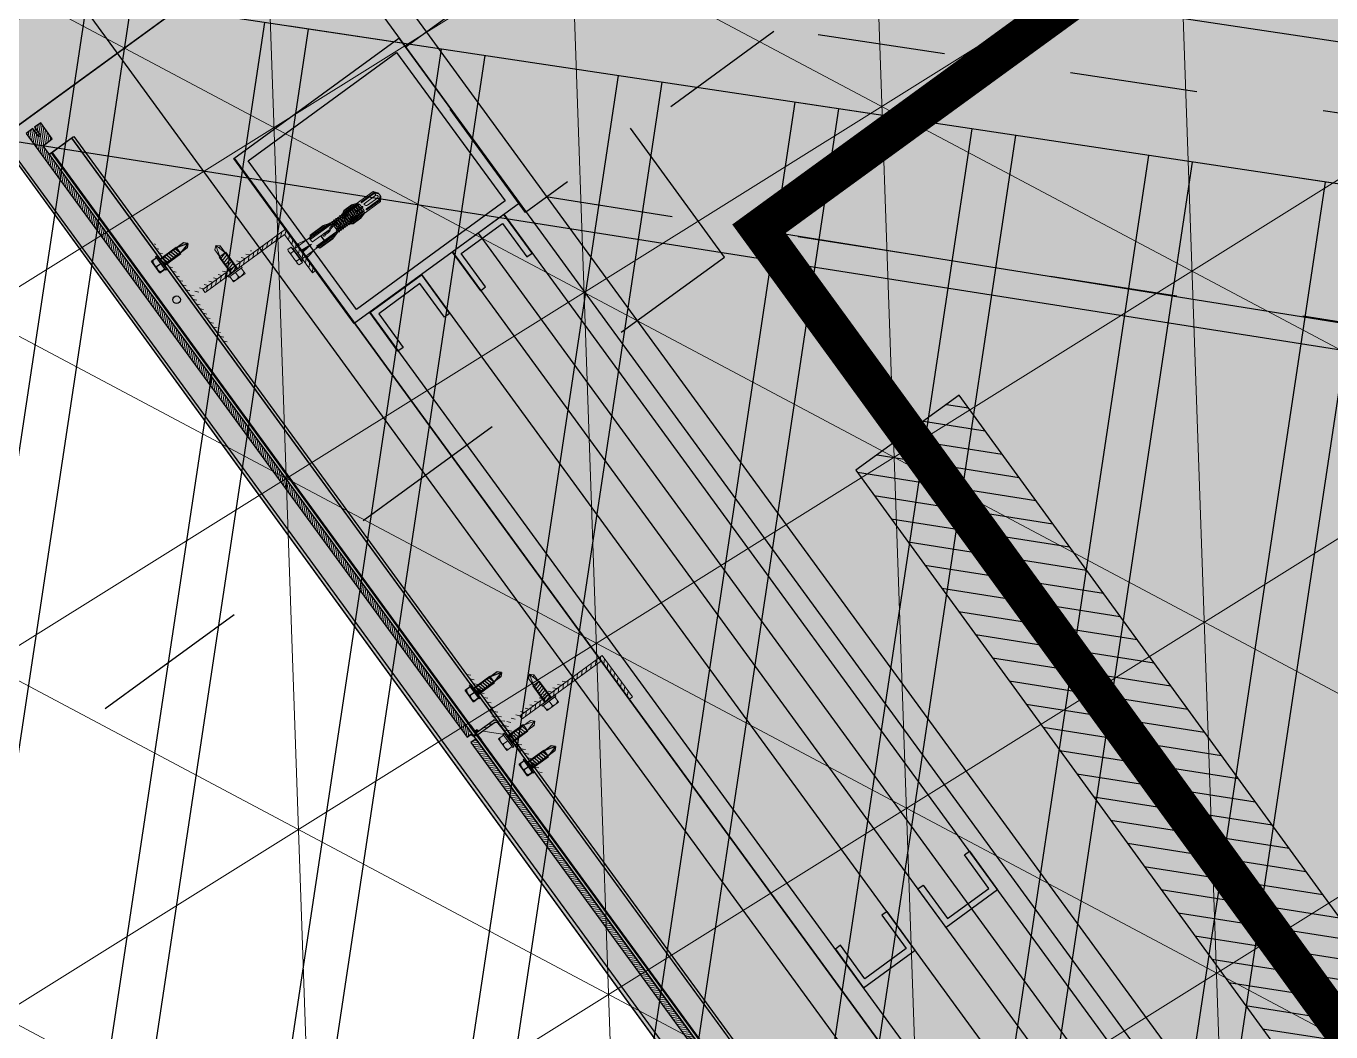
# Model space of a CAD drawing. Header units: metres. Extents: x 678805 to 1359287, y 2747329 to 5497370.
# Drawn here: x 679861.828 to 679862.85, y 2748709.405 to 2748710.192 of the extents above; entities that cross this region are included whole.
import ezdxf

# ---------------------------------------------------------------- set-up
doc = ezdxf.new("R2010")
doc.units = ezdxf.units.M
for name, pattern in [('XREF_MON_BUILDINGS$0$DASH_1', [0.4, 0.1, -0.3]), ('XREF_MON_BUILDINGS$0$Dash_2_', [0.25, 0.125, -0.125]), ('XREF_MON_BUILDINGS$0$Hidden', [0.004, 0.002, -0.002]), ('XREF_MON_BUILDINGS$0$PUNTOS2', [0.125, 0, -0.125])]:
    doc.linetypes.add(name, pattern=pattern)
for name, color, linetype in [('00_XREF_MON_HSC_PAVEMENT', 7, 'Continuous'), ('00_XREF_TWQ_BUILDINGS', 7, 'Continuous'), ('XREF_MON_BUILDINGS$0$00-AUX LIGHTING', 30, 'Continuous'), ('XREF_MON_BUILDINGS$0$00-Modulos DEFINIDOS', 7, 'Continuous'), ('XREF_MON_BUILDINGS$0$00-Modulos ROOFS', 2, 'Continuous'), ('XREF_MON_BUILDINGS$0$02-L-01_Structure', 2, 'Continuous'), ('XREF_MON_BUILDINGS$0$02-L-01_Structure t2', 7, 'Continuous'), ('XREF_MON_BUILDINGS$0$02-L-01_Struture aux', 4, 'Continuous'), ('XREF_MON_BUILDINGS$0$02-L-02_Structure- View', 3, 'Continuous'), ('XREF_MON_BUILDINGS$0$02-L-Insulation', 252, 'Continuous'), ('XREF_MON_BUILDINGS$0$02-L-INT Panel', 5, 'Continuous'), ('XREF_MON_BUILDINGS$0$02-L-panel', 5, 'Continuous'), ('XREF_MON_BUILDINGS$0$02-L-Pergola Profiles', 8, 'Continuous'), ('XREF_MON_BUILDINGS$0$02-L-Pergola Projection', 8, 'Continuous'), ('XREF_MON_BUILDINGS$0$02-L-Pergola Shades', 15, 'Continuous'), ('XREF_MON_BUILDINGS$0$02-L-Pergola Shades Schematic', 8, 'Continuous'), ('XREF_MON_BUILDINGS$0$02_L_Furniture', 7, 'Continuous'), ('XREF_MON_BUILDINGS$0$02_L_Projection', 8, 'Continuous')]:
    doc.layers.add(name, color=color, linetype=linetype)
doc.layers.add('XREF_MON_BUILDINGS$0$0-WIPEOUTS', color=7, linetype='Continuous', true_color=0xffffff)
doc.layers.add('XREF_MON_BUILDINGS$0$02-L-Pergola Wipeout', color=7, linetype='Continuous', true_color=0xffffff)
doc.layers.add('XREF_MON_BUILDINGS$0$00_AUX', color=3, linetype='Continuous', plot=False)
doc.layers.add('XREF_MON_BUILDINGS$0$02-L-Pergola Aux', color=50, linetype='Continuous', plot=False)
for name, color, linetype, lineweight in [('XREF_MON_BUILDINGS$0$02-H-251', 251, 'Continuous', 0), ('XREF_MON_BUILDINGS$0$02-H-254', 254, 'Continuous', 0), ('XREF_MON_BUILDINGS$0$02-L-01_Structure L', 7, 'Continuous', 5), ('XREF_MON_BUILDINGS$0$02-L-01_Structure T', 8, 'Continuous', 5)]:
    doc.layers.add(name, color=color, linetype=linetype, lineweight=lineweight)
doc.layers.add('XREF_MON_BUILDINGS$0$02-KH-13 Restaurant', color=7, linetype='Continuous', lineweight=30, true_color=0xed2d02)
doc.layers.add('XREF_MON_HSC_PAVEMENT$0$03-TR-Pavement_07_Precast irregular Concrete Blocks', color=7, linetype='Continuous', lineweight=5, true_color=0xb3b3b3)
doc.layers.get('XREF_MON_BUILDINGS$0$02-KH-13 Restaurant').off()
doc.linetypes.add('XREF_MON_BUILDINGS$0$BATTING', pattern='A,0.0001,-0.1,[134,ltypeshp.shx,S=0.1,R=0,X=-0.1,Y=0],-0.2,[134,ltypeshp.shx,S=0.1,R=180,X=0.1,Y=0],-0.1', length=0.4001)

# ---------------------------------------------------------------- blocks, each defined once
blk = doc.blocks.new('XREF_MON_BUILDINGS$0$modulo kiosco')
at = {"layer": 'XREF_MON_BUILDINGS$0$0-WIPEOUTS', "true_color": 0xfcfcfc}
h = blk.add_hatch(color=7, dxfattribs=at)
h.dxf.hatch_style = 1
h.paths.add_polyline_path([(119.6986, -61.6206), (119.6986, -56.8206), (124.4986, -56.8206), (124.4986, -61.6206)])
at = {"layer": 'XREF_MON_BUILDINGS$0$00-Modulos ROOFS'}
blk.add_line((119.6986, -56.8206), (124.4986, -61.6206), dxfattribs=at)
at = {"layer": 'XREF_MON_BUILDINGS$0$00-Modulos ROOFS', "lineweight": 0}
blk.add_lwpolyline([(119.6986, -61.6206), (119.6986, -56.8206), (124.4986, -56.8206), (124.4986, -61.6206)], close=True, dxfattribs=at)
at = {"layer": 'XREF_MON_BUILDINGS$0$00-Modulos ROOFS'}
blk.add_lwpolyline([(124.4986, -57.1206), (124.4986, -56.8206), (124.1986, -56.8206), (119.9986, -56.8206), (119.6986, -56.8206), (119.6986, -57.1206), (119.6986, -61.3206), (119.6986, -61.6206), (119.9986, -61.6206), (124.1986, -61.6206), (124.4986, -61.6206), (124.4986, -61.3206)], close=True, dxfattribs=at)
blk = doc.blocks.new('XREF_MON_BUILDINGS$0$lamas aluminiotriangulo')
for points in [[(680246.3459, 2748656.305), (680244.2072, 2748658.4438)], [(680244.1824, 2748658.419), (680246.3212, 2748656.2803)], [(680246.2469, 2748656.206), (680244.1824, 2748658.2705)], [(680244.1824, 2748658.221), (680246.2222, 2748656.1813)], [(680246.1479, 2748656.107), (680244.1824, 2748658.0725)], [(680244.1824, 2748658.023), (680246.1232, 2748656.0823)], [(680246.0489, 2748656.008), (680244.1824, 2748657.8745)], [(680244.1824, 2748657.825), (680246.0242, 2748655.9833)], [(680245.9499, 2748655.909), (680244.1824, 2748657.6765)], [(680244.1824, 2748657.627), (680245.9252, 2748655.8843)], [(680245.8509, 2748655.81), (680244.1824, 2748657.4786)], [(680244.1824, 2748657.4291), (680245.8262, 2748655.7853)], [(680245.7519, 2748655.711), (680244.1824, 2748657.2806)], [(680244.1824, 2748657.2311), (680245.7272, 2748655.6863)], [(680245.6529, 2748655.6121), (680244.1824, 2748657.0826)], [(680244.1824, 2748657.0331), (680245.6282, 2748655.5873)]]:
    blk.add_lwpolyline(points)
blk = doc.blocks.new('XREF_MON_BUILDINGS$0$PERGOLA PLANA')
at = {"layer": 'XREF_MON_BUILDINGS$0$02-L-Pergola Wipeout', "true_color": 0xfcfcfc}
h = blk.add_hatch(color=7, dxfattribs=at)
h.dxf.hatch_style = 1
h.paths.add_polyline_path([(4.6122, 9.29), (0.31, 4.9878), (0.31, 9.29)])
h.paths.add_polyline_path([(0.3328, 4.855), (4.745, 9.2672), (4.745, 4.9006), (4.6994, 4.855)])
h.paths.add_polyline_path([(4.855, 9.29), (9.1344, 9.29), (4.855, 5.0106)])
h.paths.add_polyline_path([(9.29, 9.1344), (9.29, 4.855), (5.0106, 4.855)])
h.paths.add_polyline_path([(4.9006, 4.745), (9.2672, 4.745), (4.855, 0.3328), (4.855, 4.6994)])
h.paths.add_polyline_path([(9.29, 4.6122), (9.29, 0.31), (4.9878, 0.31)])
h.paths.add_polyline_path([(0.4656, 0.31), (4.745, 4.5894), (4.745, 0.31)])
h.paths.add_polyline_path([(0.31, 4.745), (4.5894, 4.745), (0.31, 0.4656)])
h.paths.add_polyline_path([(9.4, 0.2), (0.2, 0.2), (0.2, 9.4), (9.4, 9.4)])
at = {"layer": 'XREF_MON_BUILDINGS$0$02-L-Pergola Aux', "linetype": 'XREF_MON_BUILDINGS$0$Dash_2_', "ltscale": 0.5}
blk.add_line((4.8, 0.2), (9.4, 4.8), dxfattribs=at)
at = {"layer": 'XREF_MON_BUILDINGS$0$02-L-Pergola Profiles'}
for p, q in [((4.8322, 0.31), (9.2672, 4.745)), ((4.9878, 0.31), (9.29, 4.6122))]:
    blk.add_line(p, q, dxfattribs=at)
at = {"layer": 'XREF_MON_BUILDINGS$0$02-L-Pergola Projection', "linetype": 'XREF_MON_BUILDINGS$0$DASH_1'}
for p, q in [((4.8322, 0.31), (9.2672, 4.745)), ((4.9878, 0.31), (9.29, 4.6122))]:
    blk.add_line(p, q, dxfattribs=at)
at = {"layer": 'XREF_MON_BUILDINGS$0$02-L-Pergola Shades', "xscale": -1, "rotation": 270.0000000152252}
blk.add_blockref('XREF_MON_BUILDINGS$0$lamas aluminiotriangulo', (-2748649.1536, -680243.8732), dxfattribs=at)
at = {"layer": 'XREF_MON_BUILDINGS$0$02-L-Pergola Shades Schematic', "xscale": -1, "rotation": 270.0000000152252}
blk.add_blockref('XREF_MON_BUILDINGS$0$lamas aluminiotriangulo', (-2748649.1536, -680243.8732), dxfattribs=at)
blk = doc.blocks.new('XREF_MON_BUILDINGS$0$PILAR STRUCTURE')
at = {"layer": 'XREF_MON_BUILDINGS$0$02-L-01_Structure', "linetype": 'Continuous'}
h = blk.add_hatch(dxfattribs=at)
h.set_pattern_fill('ANGLE', color=252)
h.set_pattern_definition([(0, (-144.6596, 18.5684), (0, 6.985), [5.08, -1.905]), (90, (-144.6596, 18.5684), (-6.985, 4e-16), [5.08, -1.905])])
h.paths.add_polyline_path([(-0.08, -0.08), (0.08, -0.08), (0.08, 0.08), (-0.08, 0.08)])
h.paths.add_polyline_path([(-0.072, -0.072), (0.072, -0.072), (0.072, 0.072), (-0.072, 0.072)], flags=16)
h = blk.add_hatch(color=252, dxfattribs=at)
h.dxf.hatch_style = 1
h.paths.add_polyline_path([(-0.072, -0.072), (0.072, -0.072), (0.072, 0.072), (-0.072, 0.072)], flags=16)
h.paths.add_polyline_path([(-0.08, -0.08), (0.08, -0.08), (0.08, 0.08), (-0.08, 0.08)])
for points in [[(-0.08, -0.08), (0.08, -0.08), (0.08, 0.08), (-0.08, 0.08)], [(-0.072, -0.072), (0.072, -0.072), (0.072, 0.072), (-0.072, 0.072)]]:
    blk.add_lwpolyline(points, close=True, dxfattribs=at)
blk = doc.blocks.new('XREF_MON_BUILDINGS$0$ULMA_Escuadra40x80_Seccion')
at = {"layer": 'XREF_MON_BUILDINGS$0$02-H-251', "ltscale": 125}
h = blk.add_hatch(dxfattribs=at)
h.set_pattern_fill('ANSI31', color=256, scale=0.001, angle=360, style=0)
h.paths.add_polyline_path([(0, 0.08), (0.003, 0.08), (0.003, 0.003), (0.04, 0.003), (0.04, 0), (0, 0)])
at = {"layer": 'XREF_MON_BUILDINGS$0$02-L-01_Structure L', "linetype": 'Continuous'}
blk.add_lwpolyline([(0, 0.08), (0.003, 0.08), (0.003, 0.003), (0.04, 0.003), (0.04, 0), (0, 0)], close=True, dxfattribs=at)
blk = doc.blocks.new('XREF_MON_BUILDINGS$0$ULMA_Autotaladrante')
at = {"layer": 'XREF_MON_BUILDINGS$0$02-L-01_Structure T', "color": 252}
for p, q in [((-0.025, 0), (-0.0226, 0.0025)), ((-0.025, 0), (-0.016, 0.0025)), ((-0.025, 0), (-0.0226, -0.0025)), ((-0.025, 0), (-0.0214, -0.0011)), ((-0.0226, 0.0025), (0, 0.0025)), ((0, 0.0032), (-0.016, 0.0032)), ((-0.016, -0.0031), (-0.016, 0.0032)), ((-0.016, -0.0031), (-0.0143, 0.0032)), ((-0.0139, -0.0031), (-0.0123, 0.0032)), ((-0.0119, -0.0031), (-0.0102, 0.0032)), ((-0.0098, -0.0031), (-0.0081, 0.0032)), ((-0.0077, -0.0031), (-0.0061, 0.0032)), ((-0.0057, -0.0031), (-0.004, 0.0032)), ((-0.0036, -0.0031), (-0.0019, 0.0032)), ((-0.0015, -0.0031), (0, 0.0027)), ((0.0062, 0.0056), (0.0012, 0.0056)), ((0.0062, 0), (0.0012, 0)), ((-0.0214, -0.0011), (-0.0226, -0.0025)), ((-0.0226, -0.0025), (0, -0.0025)), ((-0.0214, -0.0011), (-0.016, -0.0025)), ((0, -0.0031), (-0.016, -0.0031)), ((0.0062, -0.0056), (0.0012, -0.0056))]:
    blk.add_line(p, q, dxfattribs=at)
for points in [[(0.0012, 0.0065), (0, 0.0065), (0, -0.0065), (0.0012, -0.0065)], [(0.0062, 0.0056), (0.0012, 0.0056), (0.0012, -0.0056), (0.0062, -0.0056)]]:
    blk.add_lwpolyline(points, close=True, dxfattribs=at)
for centre, start, end in [((0.002, 0.0024), 325.8172, 50.716), ((0.002, -0.0024), 309.2667, 34.1696)]:
    blk.add_arc(centre, 0.00421, start, end, dxfattribs=at)
blk = doc.blocks.new('XREF_MON_BUILDINGS$0$ULMA_Anclaje fijacion a forjado y a cerramiento base')
at = {"layer": 'XREF_MON_BUILDINGS$0$02-L-01_Structure T', "linetype": 'Continuous'}
for p, q in [((-0.095, 0.0049), (-0.098, 0.0019)), ((-0.095, 0.0038), (-0.098, 0.0016)), ((-0.098, 0.0009), (-0.095, 0.0031)), ((-0.098, 0), (-0.098, 0.0019)), ((-0.098, 0), (-0.098, -0.0019)), ((-0.095, 0.0012), (-0.096, 0.0004)), ((-0.0564, 0.0049), (-0.095, 0.0049)), ((-0.095, 0.0038), (-0.095, 0.0049)), ((-0.0795, 0.0038), (-0.095, 0.0038)), ((-0.0795, 0.0031), (-0.095, 0.0031)), ((-0.095, 0.0012), (-0.095, 0.0031)), ((-0.0805, 0.0012), (-0.095, 0.0012)), ((-0.0805, 0.0008), (-0.0805, 0.0012)), ((-0.0792, 0.0037), (-0.0795, 0.0038)), ((-0.0795, 0.0031), (-0.0792, 0.0032)), ((-0.079, 0.0034), (-0.0792, 0.0037)), ((-0.0792, 0.0032), (-0.079, 0.0034)), ((-0.0724, 0.0005), (-0.0775, 0.0005)), ((-0.0724, 0.0005), (-0.0775, 0.0005)), ((-0.0428, 0.003), (-0.0768, 0.003)), ((-0.0768, 0.0005), (-0.0768, 0.003)), ((-0.076, 0.0036), (-0.076, 0.0049)), ((-0.058, 0.0036), (-0.076, 0.0036)), ((-0.0755, 0.0049), (-0.0699, 0.0064)), ((-0.0755, 0.0043), (-0.0755, 0.0049)), ((-0.0752, 0.0005), (-0.0752, 0.003)), ((-0.057, 0.0044), (-0.075, 0.0044)), ((-0.0744, 0.0005), (-0.0744, 0.003)), ((-0.0728, 0.0005), (-0.0728, 0.003)), ((-0.072, 0.0005), (-0.072, 0.003)), ((-0.0599, 0.006), (-0.0714, 0.006)), ((-0.0714, 0.006), (-0.0714, 0.0049)), ((-0.0714, 0.006), (-0.0714, 0.0049)), ((-0.0704, 0.0008), (-0.0704, 0.003)), ((-0.0704, 0.0003), (-0.0704, 0.0008)), ((-0.0606, 0.0064), (-0.0699, 0.0064)), ((-0.0699, 0.0064), (-0.0699, 0.006)), ((-0.0696, 0.003), (-0.0696, 0)), ((-0.068, 0.0019), (-0.068, 0.003)), ((-0.068, 0.0008), (-0.068, 0.0019)), ((-0.068, 0), (-0.068, 0.0008)), ((-0.068, 0), (-0.068, -0.0008)), ((-0.0672, 0.0021), (-0.0672, 0.003)), ((-0.0672, 0.0011), (-0.0672, 0.0021)), ((-0.0672, 0), (-0.0672, 0.0011)), ((-0.0672, 0), (-0.0672, -0.0011)), ((-0.0656, 0.0022), (-0.0656, 0.003)), ((-0.0656, 0.0012), (-0.0656, 0.0022)), ((-0.0656, 0), (-0.0656, 0.0012)), ((-0.0656, 0), (-0.0656, -0.0013)), ((-0.0648, 0.0022), (-0.0648, 0.003)), ((-0.0648, 0.0012), (-0.0648, 0.0022)), ((-0.0648, 0), (-0.0648, 0.0012)), ((-0.0648, 0), (-0.0648, -0.0013)), ((-0.0632, 0.0022), (-0.0632, 0.003)), ((-0.0632, 0.0012), (-0.0632, 0.0022)), ((-0.0632, 0), (-0.0632, 0.0012)), ((-0.0632, 0), (-0.0632, -0.0013)), ((-0.0586, 0.0022), (-0.0625, 0.0022)), ((-0.0586, 0.0012), (-0.0625, 0.0012)), ((-0.0624, 0.0022), (-0.0624, 0.003)), ((-0.0624, 0), (-0.0624, 0.0012)), ((-0.0624, 0), (-0.0624, -0.0013)), ((-0.0608, 0.0022), (-0.0608, 0.003)), ((-0.0608, 0), (-0.0608, 0.0012)), ((-0.0608, 0), (-0.0608, -0.0013)), ((-0.0606, 0.0064), (-0.0606, 0.006)), ((-0.0606, 0.0064), (-0.058, 0.0049)), ((-0.06, 0.0022), (-0.06, 0.003)), ((-0.06, 0), (-0.06, 0.0012)), ((-0.06, 0), (-0.06, -0.003)), ((-0.0599, 0.006), (-0.0599, 0.0049)), ((-0.0584, 0.0022), (-0.0584, 0.003)), ((-0.0584, 0), (-0.0584, 0.0012)), ((-0.0584, 0), (-0.0584, -0.003)), ((-0.058, 0.0049), (-0.058, 0.0044)), ((-0.0576, 0.0022), (-0.0576, 0.003)), ((-0.0576, -0.003), (-0.0576, 0.0012)), ((-0.057, 0.0046), (-0.057, 0.0049)), ((-0.0564, 0.003), (-0.0564, 0.0049)), ((-0.056, 0.0018), (-0.056, 0.003)), ((-0.056, 0), (-0.056, 0.0007)), ((-0.056, 0), (-0.056, -0.003)), ((-0.0548, 0.0049), (-0.0559, 0.0042)), ((-0.0552, 0.0014), (-0.0552, 0.003)), ((-0.0552, 0.0003), (-0.0552, -0.003)), ((-0.054, 0.0049), (-0.0548, 0.0049)), ((-0.0548, 0.003), (-0.0548, 0.0049)), ((-0.054, 0.003), (-0.054, 0.0049)), ((-0.0536, 0.0003), (-0.0536, 0.003)), ((-0.0524, 0.0049), (-0.0535, 0.0042)), ((-0.0528, 0), (-0.0528, 0.003)), ((-0.0528, 0), (-0.0528, -0.0003)), ((-0.0524, 0.003), (-0.0524, 0.0049)), ((-0.0516, 0.0049), (-0.0524, 0.0049)), ((-0.0516, 0.003), (-0.0516, 0.0049)), ((-0.0512, 0), (-0.0512, 0.003)), ((-0.0512, 0), (-0.0512, -0.001)), ((-0.05, 0.0049), (-0.0511, 0.0042)), ((-0.0504, 0), (-0.0504, 0.003)), ((-0.0504, 0), (-0.0504, -0.0012)), ((-0.0492, 0.0049), (-0.05, 0.0049)), ((-0.05, 0.003), (-0.05, 0.0049)), ((-0.0492, 0.003), (-0.0492, 0.0049)), ((-0.0488, 0.0022), (-0.0488, 0.003)), ((-0.0488, 0.0012), (-0.0488, 0.0026)), ((-0.0488, 0), (-0.0488, 0.0012)), ((-0.0488, 0), (-0.0488, -0.0013)), ((-0.0476, 0.0049), (-0.0487, 0.0042)), ((-0.048, 0), (-0.048, 0.003)), ((-0.048, 0), (-0.048, -0.0013)), ((-0.0476, 0.003), (-0.0476, 0.0049)), ((-0.0468, 0.0049), (-0.0476, 0.0049)), ((-0.0424, 0.0022), (-0.0475, 0.0022)), ((-0.0424, 0.0012), (-0.0475, 0.0012)), ((-0.0468, 0.003), (-0.0468, 0.0049)), ((-0.0464, 0.0022), (-0.0464, 0.003)), ((-0.0464, 0), (-0.0464, 0.0012)), ((-0.0464, 0), (-0.0464, -0.0013)), ((-0.0452, 0.0049), (-0.0463, 0.0042)), ((-0.0456, 0.0022), (-0.0456, 0.003)), ((-0.0456, 0), (-0.0456, 0.0012)), ((-0.0456, 0), (-0.0456, -0.0013)), ((-0.0444, 0.0049), (-0.0452, 0.0049)), ((-0.0452, 0.003), (-0.0452, 0.0049)), ((-0.0444, 0.003), (-0.0444, 0.0049)), ((-0.044, 0.0022), (-0.044, 0.003)), ((-0.044, 0.0022), (-0.044, 0.003)), ((-0.044, 0), (-0.044, 0.0012)), ((-0.044, 0), (-0.044, 0.0012)), ((-0.044, 0), (-0.044, -0.0013)), ((-0.044, 0), (-0.044, -0.003)), ((-0.0428, 0.0049), (-0.0439, 0.0042)), ((0, 0.0049), (-0.0428, 0.0049)), ((-0.0428, 0.003), (-0.0428, 0.0049)), ((-0.042, 0.0049), (-0.042, 0.0022)), ((-0.0185, 0.0036), (-0.042, 0.0036)), ((-0.042, 0.0012), (-0.042, 0.001)), ((-0.0405, 0.001), (-0.042, 0.001)), ((-0.0415, 0.0049), (-0.0359, 0.0064)), ((-0.0415, 0.0043), (-0.0415, 0.0049)), ((-0.0175, 0.0044), (-0.041, 0.0044)), ((-0.0312, 0.001), (-0.038, 0.001)), ((-0.0196, 0.006), (-0.0374, 0.006)), ((-0.0374, 0.006), (-0.0374, 0.0049)), ((-0.02, 0.0064), (-0.0359, 0.0064)), ((-0.0359, 0.0064), (-0.0359, 0.006)), ((-0.0356, 0.0005), (-0.0319, 0.0005)), ((-0.0319, 0.0005), (-0.0356, 0.0005)), ((-0.0282, 0.001), (-0.0308, 0.001)), ((-0.0282, 0.001), (-0.028, 0.0008)), ((-0.0282, 0.001), (-0.0282, -0.0036)), ((-0.0278, 0.001), (-0.028, 0.0008)), ((-0.028, 0.0008), (-0.028, -0.0036)), ((-0.0278, 0.001), (-0.0278, -0.0036)), ((-0.018, 0.001), (-0.0278, 0.001)), ((-0.02, 0.0064), (-0.02, 0.006)), ((-0.0185, 0.0049), (-0.02, 0.0064)), ((-0.0196, 0.0049), (-0.0196, 0.006)), ((-0.0185, 0.0049), (-0.0185, 0.0044)), ((-0.0175, 0.0049), (-0.0175, 0.0015)), ((-0.0052, 0.0064), (-0.0159, 0.0049)), ((-0.0043, 0.0009), (-0.0159, 0)), ((-0.0159, 0), (-0.0052, 0)), ((-0.0052, 0.0049), (-0.0052, 0.0064)), ((-0.0052, 0.0064), (-0.0043, 0.0049)), ((-0.0043, 0.0009), (-0.0052, 0)), ((-0.0043, -0.0009), (-0.0052, 0)), ((-0.0043, -0.0009), (-0.0043, 0.0009)), ((0.0015, 0.0064), (0, 0.0049)), ((0, 0), (0, 0.0049)), ((0, 0), (0, -0.0049)), ((0.002, 0.0064), (0.0015, 0.0064)), ((0.0015, 0), (0.0015, 0.0064)), ((0.0015, 0), (0.0015, -0.0064)), ((0.002, 0.0075), (0.0059, 0.0075)), ((0.002, -0.0075), (0.002, 0.0075)), ((0.002, 0), (0.002, 0.0064)), ((0.002, 0.0038), (0.0059, 0.0038)), ((0.002, 0), (0.002, -0.0064)), ((0.0065, 0.0065), (0.0059, 0.0075)), ((0.0065, -0.0065), (0.0065, 0.0065)), ((-0.098, -0.0009), (-0.095, -0.0031)), ((-0.095, -0.0038), (-0.098, -0.0016)), ((-0.095, -0.0049), (-0.098, -0.0019)), ((-0.095, -0.0012), (-0.096, -0.0004)), ((-0.095, -0.0012), (-0.095, -0.0031)), ((-0.0825, -0.0012), (-0.095, -0.0012)), ((-0.0795, -0.0031), (-0.095, -0.0031)), ((-0.095, -0.0038), (-0.095, -0.0049)), ((-0.0795, -0.0038), (-0.095, -0.0038)), ((-0.0564, -0.0049), (-0.095, -0.0049)), ((-0.0792, -0.0032), (-0.0795, -0.0031)), ((-0.0795, -0.0038), (-0.0792, -0.0037)), ((-0.079, -0.0034), (-0.0792, -0.0032)), ((-0.0792, -0.0037), (-0.079, -0.0034)), ((-0.0724, -0.0005), (-0.0775, -0.0005)), ((-0.0724, -0.0005), (-0.0775, -0.0005)), ((-0.0768, -0.0005), (-0.0768, -0.003)), ((-0.0428, -0.003), (-0.0768, -0.003)), ((-0.076, -0.0036), (-0.076, -0.0049)), ((-0.058, -0.0036), (-0.076, -0.0036)), ((-0.0755, -0.0043), (-0.0755, -0.0049)), ((-0.0755, -0.0049), (-0.0699, -0.0064)), ((-0.0752, -0.0005), (-0.0752, -0.003)), ((-0.057, -0.0044), (-0.075, -0.0044)), ((-0.0744, -0.0005), (-0.0744, -0.003)), ((-0.0728, -0.0005), (-0.0728, -0.003)), ((-0.072, -0.0005), (-0.072, -0.003)), ((-0.0714, -0.0049), (-0.0714, -0.006)), ((-0.0714, -0.0049), (-0.0714, -0.006)), ((-0.0599, -0.006), (-0.0714, -0.006)), ((-0.0704, -0.0008), (-0.0704, -0.003)), ((-0.0699, -0.006), (-0.0699, -0.0064)), ((-0.0606, -0.0064), (-0.0699, -0.0064)), ((-0.0696, -0.0011), (-0.0696, -0.003)), ((-0.068, -0.0019), (-0.068, -0.003)), ((-0.0672, -0.0021), (-0.0672, -0.003)), ((-0.0605, -0.0013), (-0.0656, -0.0013)), ((-0.0656, -0.0022), (-0.0656, -0.003)), ((-0.0656, -0.0022), (-0.0605, -0.0022)), ((-0.0648, -0.0022), (-0.0648, -0.003)), ((-0.0632, -0.0022), (-0.0632, -0.003)), ((-0.0624, -0.0022), (-0.0624, -0.003)), ((-0.0608, -0.0022), (-0.0608, -0.003)), ((-0.0606, -0.0064), (-0.058, -0.0049)), ((-0.0606, -0.006), (-0.0606, -0.0064)), ((-0.0599, -0.0049), (-0.0599, -0.006)), ((-0.058, -0.0044), (-0.058, -0.0049)), ((-0.057, -0.0044), (-0.057, -0.0049)), ((-0.0564, -0.003), (-0.0564, -0.0049)), ((-0.0548, -0.0049), (-0.0559, -0.0042)), ((-0.0548, -0.003), (-0.0548, -0.0049)), ((-0.054, -0.0049), (-0.0548, -0.0049)), ((-0.054, -0.003), (-0.054, -0.0049)), ((-0.0536, -0.0009), (-0.0536, -0.003)), ((-0.0524, -0.0049), (-0.0535, -0.0042)), ((-0.0528, -0.0014), (-0.0528, -0.003)), ((-0.0524, -0.003), (-0.0524, -0.0049)), ((-0.0516, -0.0049), (-0.0524, -0.0049)), ((-0.0516, -0.003), (-0.0516, -0.0049)), ((-0.0512, -0.002), (-0.0512, -0.003)), ((-0.05, -0.0049), (-0.0511, -0.0042)), ((-0.0504, -0.0022), (-0.0504, -0.003)), ((-0.05, -0.003), (-0.05, -0.0049)), ((-0.0492, -0.0049), (-0.05, -0.0049)), ((-0.0455, -0.0013), (-0.0494, -0.0013)), ((-0.0455, -0.0022), (-0.0494, -0.0022)), ((-0.0492, -0.003), (-0.0492, -0.0049)), ((-0.0488, -0.0022), (-0.0488, -0.003)), ((-0.0476, -0.0049), (-0.0487, -0.0042)), ((-0.048, -0.0022), (-0.048, -0.003)), ((-0.0476, -0.003), (-0.0476, -0.0049)), ((-0.0468, -0.0049), (-0.0476, -0.0049)), ((-0.0468, -0.003), (-0.0468, -0.0049)), ((-0.0464, -0.0022), (-0.0464, -0.003)), ((-0.0452, -0.0049), (-0.0463, -0.0042)), ((-0.0456, -0.0022), (-0.0456, -0.003)), ((-0.0452, -0.003), (-0.0452, -0.0049)), ((-0.0444, -0.0049), (-0.0452, -0.0049)), ((-0.0444, -0.003), (-0.0444, -0.0049)), ((-0.044, -0.0022), (-0.044, -0.003)), ((-0.0428, -0.0049), (-0.0439, -0.0042)), ((-0.0428, -0.003), (-0.0428, -0.0049)), ((0, -0.0049), (-0.0428, -0.0049)), ((-0.042, -0.0036), (-0.042, -0.0049)), ((-0.0185, -0.0036), (-0.042, -0.0036)), ((-0.0415, -0.0043), (-0.0415, -0.0049)), ((-0.0415, -0.0049), (-0.0359, -0.0064)), ((-0.0175, -0.0044), (-0.041, -0.0044)), ((-0.0374, -0.0049), (-0.0374, -0.006)), ((-0.0196, -0.006), (-0.0374, -0.006)), ((-0.0359, -0.006), (-0.0359, -0.0064)), ((-0.02, -0.0064), (-0.0359, -0.0064)), ((-0.0319, -0.0005), (-0.0356, -0.0005)), ((-0.0356, -0.0005), (-0.0319, -0.0005)), ((-0.0185, -0.0049), (-0.02, -0.0064)), ((-0.02, -0.006), (-0.02, -0.0064)), ((-0.0196, -0.0049), (-0.0196, -0.006)), ((-0.0185, -0.0044), (-0.0185, -0.0049)), ((-0.0175, -0.0046), (-0.0175, -0.0049)), ((-0.0043, -0.0009), (-0.0159, 0)), ((-0.0052, -0.0064), (-0.0159, -0.0049)), ((-0.0052, -0.0049), (-0.0052, -0.0064)), ((-0.0052, -0.0064), (-0.0043, -0.0049)), ((0.0015, -0.0064), (0, -0.0049)), ((0.002, -0.0064), (0.0015, -0.0064)), ((0.002, -0.0038), (0.0059, -0.0038)), ((0.002, -0.0075), (0.0059, -0.0075)), ((0.0065, -0.0065), (0.0059, -0.0075))]:
    blk.add_line(p, q, dxfattribs=at)
for centre, radius, start, end in [((-0.0957, 0), 0.0005, 130.2691, 229.7309), ((-0.0825, 0.0008), 0.002, 270, 0), ((-0.0775, 0), 0.0005, 89.9975, 270), ((-0.0775, 0), 0.0005, 90, 270.0025), ((-0.075, 0.0034), 0.001, 90, 168.463), ((-0.0724, -0.007), 0.0075, 61.0463, 90), ((-0.0695, 0.006), 0.001, 180, 0), ((-0.0671, 0.006), 0.001, 180, 0), ((-0.0647, 0.006), 0.001, 180, 0), ((-0.0623, 0.006), 0.001, 180, 0), ((-0.0625, 0.0017), 0.0005, 90, 270.0116), ((-0.0605, 0.0017), 0.0005, 270.0013, 90), ((-0.0586, -0.0053), 0.0075, 48.5904, 90), ((-0.0586, -0.0053), 0.0065, 48.5904, 90), ((-0.058, 0.0046), 0.001, 270, 0), ((-0.0561, 0.0045), 0.0003, 180, 300), ((-0.0586, 0.0052), 0.0065, 306.1289, 311.4096), ((-0.0494, -0.0053), 0.0075, 128.1223, 131.4096), ((-0.0537, 0.0045), 0.0003, 180, 300), ((-0.0494, 0.0052), 0.0065, 228.5904, 270), ((-0.0513, 0.0045), 0.0003, 180, 300), ((-0.0489, 0.0045), 0.0003, 180, 300), ((-0.0475, 0.0017), 0.0005, 90, 270.0025), ((-0.0465, 0.0045), 0.0003, 180, 300), ((-0.0455, 0.0017), 0.0005, 270, 90), ((-0.0441, 0.0045), 0.0003, 180, 300), ((-0.0424, -0.0053), 0.0075, 61.0463, 90), ((-0.0424, -0.0053), 0.0065, 61.0463, 90), ((-0.041, 0.0034), 0.001, 90, 168.463), ((-0.0356, 0.007), 0.0075, 241.0463, 270), ((-0.0356, 0.007), 0.0065, 241.0463, 269.9987), ((-0.0356, -0.007), 0.0075, 90, 111.0361), ((-0.0355, 0.006), 0.001, 180, 0), ((-0.0355, 0.006), 0.001, 180, 0), ((-0.0327, 0.006), 0.001, 180, 0), ((-0.031, 0), 0.001, 209.9997, 150), ((-0.031, 0), 0.001, 210, 150.0003), ((-0.0299, 0.006), 0.001, 180, 0), ((-0.0271, 0.006), 0.001, 180, 0), ((-0.0243, 0.006), 0.001, 180, 0), ((-0.0215, 0.006), 0.001, 180, 0), ((-0.0185, 0.0046), 0.001, 270, 0), ((-0.018, 0.0015), 0.0005, 270, 0), ((0.0032, 0.0056), 0.00332, 325.6168, 34.3832), ((-0.0059, 0), 0.0124, 342.4126, 17.5874), ((-0.075, -0.0034), 0.001, 191.537, 270), ((-0.0724, 0.007), 0.0075, 270, 291.0395), ((-0.0724, -0.007), 0.0065, 61.0463, 90), ((-0.0695, -0.006), 0.001, 0, 180), ((-0.0656, 0.0052), 0.0075, 241.0463, 270), ((-0.0656, 0.0052), 0.0065, 241.0463, 269.9987), ((-0.0671, -0.006), 0.001, 0, 180), ((-0.0647, -0.006), 0.001, 0, 180), ((-0.0623, -0.006), 0.001, 0, 180), ((-0.0625, -0.0018), 0.0005, 89.9884, 270), ((-0.0605, -0.0018), 0.0005, 270, 89.9987), ((-0.058, -0.0046), 0.001, 11.537, 90), ((-0.0561, -0.0045), 0.0003, 60, 180), ((-0.0494, 0.0052), 0.0075, 228.5904, 270), ((-0.0586, 0.0052), 0.0075, 308.1223, 311.4096), ((-0.0537, -0.0045), 0.0003, 60, 180), ((-0.0494, -0.0053), 0.0065, 126.1289, 131.4096), ((-0.0513, -0.0045), 0.0003, 60, 180), ((-0.0489, -0.0045), 0.0003, 60, 180), ((-0.0475, -0.0018), 0.0005, 89.9975, 270), ((-0.0465, -0.0045), 0.0003, 60, 180), ((-0.0455, -0.0018), 0.0005, 270, 90), ((-0.0441, -0.0045), 0.0003, 60, 180), ((-0.041, -0.0034), 0.001, 191.537, 270), ((-0.0355, -0.006), 0.001, 0, 180), ((-0.0355, -0.006), 0.001, 0, 180), ((-0.0327, -0.006), 0.001, 0, 180), ((-0.0299, -0.006), 0.001, 0, 180), ((-0.0271, -0.006), 0.001, 0, 180), ((-0.0243, -0.006), 0.001, 0, 180), ((-0.0215, -0.006), 0.001, 0, 180), ((-0.0185, -0.0046), 0.001, 0, 90), ((0.0032, -0.0056), 0.00332, 325.6168, 34.3832)]:
    blk.add_arc(centre, radius, start, end, dxfattribs=at)
blk = doc.blocks.new('XREF_MON_BUILDINGS$0$AUTORROSCANTE')
at = {"layer": 'XREF_MON_BUILDINGS$0$02-L-01_Structure t2', "color": 0}
for p, q in [((-31.2, 5.6), (-26.2, 5.6)), ((-31.2, 0), (-26.2, 0)), ((-2.4, 2.5), (-25, 2.5)), ((0, 0), (-9, 2.5)), ((0, 0), (-3.6, -1.1)), ((0, 0), (-2.4, 2.5)), ((0, 0), (-2.4, -2.5)), ((-31.2, -5.6), (-26.2, -5.6)), ((-2.4, -2.5), (-25, -2.5)), ((-3.6, -1.1), (-2.4, -2.5))]:
    blk.add_line(p, q, dxfattribs=at)
at = {"layer": 'XREF_MON_BUILDINGS$0$02-L-01_Structure t2', "color": 253}
for p, q in [((-25, 3.1), (-9, 3.1)), ((-23.5, -3.1), (-25, 2.7)), ((-21.4, -3.1), (-23.1, 3.1)), ((-19.3, -3.1), (-21, 3.1)), ((-17.3, -3.1), (-18.9, 3.1)), ((-15.2, -3.1), (-16.9, 3.1)), ((-13.1, -3.1), (-14.8, 3.1)), ((-11.1, -3.1), (-12.7, 3.1)), ((-9, -3.1), (-10.7, 3.1)), ((-9, -3.1), (-9, 3.1)), ((-25, -3.1), (-9, -3.1)), ((-3.6, -1.1), (-9, -2.5))]:
    blk.add_line(p, q, dxfattribs=at)
at = {"layer": 'XREF_MON_BUILDINGS$0$02-L-01_Structure t2', "color": 0}
for points in [[(-31.2, 5.6), (-26.2, 5.6), (-26.2, -5.6), (-31.2, -5.6)], [(-26.2, 6.5), (-25, 6.5), (-25, -6.5), (-26.2, -6.5)]]:
    blk.add_lwpolyline(points, close=True, dxfattribs=at)
for centre, start, end in [((-27, 2.4), 129.284, 214.1828), ((-27, -2.4), 145.8304, 230.7333)]:
    blk.add_arc(centre, 4.21, start, end, dxfattribs=at)
blk = doc.blocks.new('XREF_MON_BUILDINGS$0$ULMA_Montante VV')
at = {"layer": 'XREF_MON_BUILDINGS$0$02-H-251', "ltscale": 125}
h = blk.add_hatch(dxfattribs=at)
h.set_pattern_fill('ANSI31', color=256, scale=0.001, angle=450, style=0)
h.set_pattern_definition([(135, (-0.05125, -0.0025), (-0.00224506, -0.00224506), [])])
edge = h.paths.add_edge_path()
edge.add_line((-0.051, -0.0025), (0.0484, -0.0025))
edge.add_arc((0.0484, -0.0022), 0.0003, 270, 360)
edge.add_line((0.0487, -0.0022), (0.0487, -0.0003))
edge.add_arc((0.0484, -0.0003), 0.0003, 0, 90)
edge.add_line((0.0484, 0), (0, 0))
edge.add_line((0, 0), (0, 0.0572))
edge.add_arc((-0.0003, 0.0572), 0.0003, 0, 90)
edge.add_line((-0.0003, 0.0575), (-0.0022, 0.0575))
edge.add_arc((-0.0022, 0.0572), 0.0003, 90, 180)
edge.add_line((-0.0025, 0.0572), (-0.0025, 0))
edge.add_line((-0.0025, 0), (-0.051, 0))
edge.add_arc((-0.051, -0.0003), 0.0003, 90, 180)
edge.add_line((-0.0513, -0.0003), (-0.0513, -0.0022))
edge.add_arc((-0.051, -0.0022), 0.0003, 180, 270)
blk = doc.blocks.new('XREF_MON_BUILDINGS$0$Rest_4seats')
at = {"layer": 'XREF_MON_BUILDINGS$0$00_AUX', "linetype": 'XREF_MON_BUILDINGS$0$Dash_2_'}
blk.add_lwpolyline([(-1.4685, 1.6651), (-1.4526, -1.6849), (1.4723, -1.671), (1.4565, 1.679)], close=True, dxfattribs=at)
blk = doc.blocks.new('XREF_MON_BUILDINGS$0$window')
at = {"layer": 'XREF_MON_BUILDINGS$0$02_L_Projection', "linetype": 'Continuous'}
blk.add_line((2.3998, 0.2978), (-2.4002, 0.2978), dxfattribs=at)
blk = doc.blocks.new('XREF_MON_BUILDINGS$0$Modulos_Restaurant Monasya')
at = {"layer": 'XREF_MON_BUILDINGS$0$00-AUX LIGHTING', "linetype": 'Continuous'}
h = blk.add_hatch(dxfattribs=at)
h.set_pattern_fill('ANSI31', color=1, scale=0.005, angle=270)
h.set_pattern_definition([(315, (15.820082, 28.543408), (0.01122532, 0.01122532), [])])
h.paths.add_polyline_path([(13.9299, 5.3925), (14.0299, 5.3925), (14.0299, 6.9925), (13.9299, 6.9925)])
at = {"layer": 'XREF_MON_BUILDINGS$0$02-H-251', "linetype": 'XREF_MON_BUILDINGS$0$Hidden', "ltscale": 125}
h = blk.add_hatch(dxfattribs=at)
h.set_pattern_fill('ANSI31', color=256, scale=0.001, angle=450.0779, style=0)
h.set_pattern_definition([(135.07794535, (300.4870945, -620.0552447), (-0.002242007762, -0.002248116144), [])])
edge = h.paths.add_edge_path()
edge.add_line((14.3721, 5.4157), (14.3721, 5.4137))
edge.add_line((14.3721, 5.4137), (14.3724, 5.4068))
edge.add_line((14.3724, 5.4068), (14.3733, 5.406))
edge.add_arc((14.3731, 5.4057), 0.0003, 317.1283, 407.1283, ccw=False)
edge.add_line((14.3733, 5.4055), (14.3724, 5.4046))
edge.add_line((14.3724, 5.4046), (14.3725, 5.4028))
edge.add_line((14.3725, 5.4028), (14.3734, 5.402))
edge.add_arc((14.3732, 5.4017), 0.0003, 317.1283, 407.1283, ccw=False)
edge.add_line((14.3735, 5.4015), (14.3726, 5.4006))
edge.add_line((14.3726, 5.4006), (14.3731, 5.3876))
edge.add_arc((14.3751, 5.3877), 0.002, 182.1237, 270.0783)
edge.add_line((14.3751, 5.3857), (14.3818, 5.3857))
edge.add_line((14.3818, 5.3857), (14.3911, 5.3857))
edge.add_line((14.3911, 5.3857), (14.3911, 5.3909))
edge.add_line((14.3911, 5.3909), (14.3921, 5.3909))
edge.add_line((14.3921, 5.3909), (14.3921, 5.3856))
edge.add_arc((14.3924, 5.3856), 0.0003, 540.0783, 600.0783)
edge.add_line((14.3923, 5.3853), (14.3952, 5.3837))
edge.add_arc((14.395, 5.3834), 0.0003, 240.0783, 420.0783, ccw=False)
edge.add_line((14.3949, 5.3831), (14.3926, 5.3844))
edge.add_arc((14.3924, 5.3842), 0.0003, 420.0783, 540.0783)
edge.add_line((14.3921, 5.3842), (14.3921, 5.3764))
edge.add_line((14.3921, 5.3764), (14.3911, 5.3764))
edge.add_line((14.3911, 5.3764), (14.3911, 5.3824))
edge.add_line((14.3911, 5.3824), (14.3894, 5.3824))
edge.add_arc((14.3894, 5.3827), 0.00025, 90.0783, 270.0783, ccw=False)
edge.add_line((14.3894, 5.3829), (14.3911, 5.3829))
edge.add_line((14.3911, 5.3829), (14.3911, 5.3839))
edge.add_line((14.3911, 5.3839), (14.3749, 5.3839))
edge.add_arc((14.3749, 5.3819), 0.002, 450.0783, 532.6309)
edge.add_line((14.3729, 5.3822), (14.3721, 5.3763))
edge.add_line((14.3721, 5.3763), (14.3703, 5.3763))
edge.add_line((14.3703, 5.3763), (14.3703, 5.4157))
edge.add_line((14.3703, 5.4157), (14.3721, 5.4157))
at = {"layer": 'XREF_MON_BUILDINGS$0$02-H-254', "ltscale": 125}
h = blk.add_hatch(dxfattribs=at)
h.set_pattern_fill('ANSI31', color=256, scale=0.0005, angle=90.0779, style=0)
h.set_pattern_definition([(135.07794535, (300.3608015, -620.7981754), (-0.001121003881, -0.0011240580718), [])])
h.paths.add_polyline_path([(14.3982, 5.9822), (14.399, 5.3874), (14.3941, 5.3874), (14.3933, 5.9822)])
h = blk.add_hatch(dxfattribs=at)
h.set_pattern_fill('ANSI31', color=256, scale=0.0005, angle=0.0779, style=0)
h.set_pattern_definition([(45.07794535, (-127.4513368, -544.0059644), (-0.001124058072, 0.001121003881), [])])
h.paths.add_polyline_path([(14.3858, 4.8124), (14.3949, 4.8125), (14.3941, 5.3822), (14.399, 5.3822), (14.3998, 4.7969), (14.3933, 4.7969), (14.3933, 4.8049), (14.3917, 4.8049), (14.3917, 4.7969), (14.3858, 4.7969)])
at = {"layer": 'XREF_MON_BUILDINGS$0$00-AUX LIGHTING', "linetype": 'XREF_MON_BUILDINGS$0$PUNTOS2', "ltscale": 0.5}
blk.add_line((14.1, 5.0764), (11.1799, 7.9964), dxfattribs=at)
at = {"layer": 'XREF_MON_BUILDINGS$0$00-AUX LIGHTING', "linetype": 'Continuous'}
blk.add_line((13.471, 5.7078), (13.971, 5.2054), dxfattribs=at)
at = {"layer": 'XREF_MON_BUILDINGS$0$00-AUX LIGHTING', "linetype": 'Continuous', "const_width": 0.03}
blk.add_lwpolyline([(13.9799, 9.1949), (13.9799, 5.1949), (11.2799, 5.1949), (11.2799, 9.1949)], close=True, dxfattribs=at)
at = {"layer": 'XREF_MON_BUILDINGS$0$00-AUX LIGHTING', "linetype": 'Continuous'}
for points in [[(13.9799, 5.1949), (13.9799, 9.1962), (11.2799, 9.1962), (11.2799, 5.1949)], [(14.0799, 5.0949), (14.0799, 5.0949), (14.0799, 5.0949), (14.0799, 5.0949)]]:
    blk.add_lwpolyline(points, close=True, dxfattribs=at)
at = {"layer": 'XREF_MON_BUILDINGS$0$00-AUX LIGHTING', "color": 1, "linetype": 'Continuous'}
blk.add_lwpolyline([(13.9299, 5.3925), (14.0299, 5.3925), (14.0299, 6.9925), (13.9299, 6.9925)], close=True, dxfattribs=at)
at = {"layer": 'XREF_MON_BUILDINGS$0$02-L-01_Struture aux', "linetype": 'Continuous'}
for p, q in [((14.1831, 6.0041), (14.1844, 5.0684)), ((14.2131, 6.0041), (14.2144, 5.0684))]:
    blk.add_line(p, q, dxfattribs=at)
at = {"layer": 'XREF_MON_BUILDINGS$0$02-L-01_Struture aux'}
for p, q in [((14.3711, 4.8208), (14.3695, 6.0045)), ((14.3714, 6.0045), (14.373, 4.8208)), ((14.3714, 6.0045), (14.3731, 4.8208)), ((14.3715, 4.8209), (14.3952, 4.8209)), ((14.3715, 4.8208), (14.3953, 4.8208))]:
    blk.add_line(p, q, dxfattribs=at)
at = {"layer": 'XREF_MON_BUILDINGS$0$02-L-01_Struture aux', "linetype": 'XREF_MON_BUILDINGS$0$Hidden'}
for p, q in [((14.3703, 5.4157), (14.3721, 5.4157)), ((14.3703, 5.4157), (14.3703, 5.3763)), ((14.3721, 5.4157), (14.3721, 5.4137)), ((14.3721, 5.4145), (14.3721, 5.4137)), ((14.3724, 5.4068), (14.3721, 5.4137)), ((14.3733, 5.406), (14.3724, 5.4068)), ((14.3733, 5.4055), (14.3724, 5.4046)), ((14.3725, 5.4028), (14.3724, 5.4046)), ((14.3734, 5.402), (14.3725, 5.4028)), ((14.3735, 5.4015), (14.3726, 5.4006)), ((14.3731, 5.3876), (14.3726, 5.4006)), ((14.3749, 5.3839), (14.3911, 5.3839)), ((14.3751, 5.3857), (14.3818, 5.3857)), ((14.3818, 5.3857), (14.3911, 5.3857)), ((14.3911, 5.3909), (14.3911, 5.3857)), ((14.3911, 5.3909), (14.3921, 5.3909)), ((14.3911, 5.3839), (14.3911, 5.3827)), ((14.3921, 5.3909), (14.3921, 5.3856)), ((14.3921, 5.3842), (14.3921, 5.3764)), ((14.3952, 5.3837), (14.3923, 5.3853)), ((14.3949, 5.3831), (14.3926, 5.3844)), ((14.3703, 5.3763), (14.3721, 5.3763)), ((14.3729, 5.3822), (14.3721, 5.3763)), ((14.3894, 5.3827), (14.3911, 5.3827)), ((14.3894, 5.3822), (14.3911, 5.3822)), ((14.3911, 5.3822), (14.3911, 5.3764)), ((14.3911, 5.3764), (14.3921, 5.3764))]:
    blk.add_line(p, q, dxfattribs=at)
at = {"layer": 'XREF_MON_BUILDINGS$0$02-L-01_Struture aux'}
for points in [[(14.3905, 6.0045), (14.3921, 4.8208)], [(14.3906, 6.0045), (14.3922, 4.8208)], [(14.3929, 4.8208), (14.3912, 6.0045)], [(14.393, 4.8208), (14.3913, 6.0045)]]:
    blk.add_lwpolyline(points, dxfattribs=at)
at = {"layer": 'XREF_MON_BUILDINGS$0$02-L-01_Struture aux', "linetype": 'Continuous'}
for points in [[(14.1335, 5.6859), (14.1335, 5.7233), (14.1835, 5.7234), (14.1835, 5.6859), (14.1785, 5.6859), (14.1785, 5.7184), (14.1385, 5.7183), (14.1385, 5.6859), (14.1335, 5.6859)], [(14.2635, 5.686), (14.2635, 5.7235), (14.2135, 5.7234), (14.2135, 5.686), (14.2185, 5.686), (14.2185, 5.7184), (14.2585, 5.7185), (14.2585, 5.686), (14.2635, 5.686)], [(14.1348, 5.1058), (14.1348, 5.0683), (14.1848, 5.0684), (14.1848, 5.1059), (14.1798, 5.1058), (14.1798, 5.0734), (14.1398, 5.0733), (14.1398, 5.1058), (14.1348, 5.1058)], [(14.2648, 5.106), (14.2648, 5.0685), (14.2148, 5.0684), (14.2148, 5.1059), (14.2198, 5.1059), (14.2198, 5.0734), (14.2598, 5.0735), (14.2598, 5.106), (14.2648, 5.106)]]:
    blk.add_lwpolyline(points, dxfattribs=at)
at = {"layer": 'XREF_MON_BUILDINGS$0$02-L-01_Struture aux', "ltscale": 2}
blk.add_circle((14.3813, 4.9715), 0.003, dxfattribs=at)
at = {"layer": 'XREF_MON_BUILDINGS$0$02-L-01_Struture aux', "linetype": 'XREF_MON_BUILDINGS$0$Hidden'}
for centre, radius, start, end in [((14.3731, 5.4057), 0.0003, 317.1283, 47.1283), ((14.3732, 5.4017), 0.0003, 317.1283, 47.1283), ((14.3749, 5.3819), 0.002, 90.0783, 172.6309), ((14.3751, 5.3877), 0.002, 182.1237, 270.0783), ((14.3924, 5.3856), 0.0003, 180.0783, 240.0783), ((14.3924, 5.3842), 0.0003, 60.0783, 180.0783), ((14.3894, 5.3825), 0.00025, 90.0783, 270.0783), ((14.395, 5.3834), 0.0003, 240.0783, 60.0783)]:
    blk.add_arc(centre, radius, start, end, dxfattribs=at)
at = {"layer": 'XREF_MON_BUILDINGS$0$02-L-02_Structure- View', "color": 251, "linetype": 'XREF_MON_BUILDINGS$0$Dash_2_', "ltscale": 0.5}
blk.add_lwpolyline([(14.1203, 4.917), (9.8796, 4.917), (9.8796, 5.077), (14.1203, 5.077)], close=True, dxfattribs=at)
at = {"layer": 'XREF_MON_BUILDINGS$0$02-L-Insulation', "linetype": 'XREF_MON_BUILDINGS$0$BATTING', "ltscale": 0.04}
blk.add_line((14.1581, 6.004), (14.1594, 5.0684), dxfattribs=at)
at = {"layer": 'XREF_MON_BUILDINGS$0$02-L-Insulation', "linetype": 'XREF_MON_BUILDINGS$0$BATTING', "ltscale": 0.08}
blk.add_line((14.3052, 4.714), (14.3035, 6.0043), dxfattribs=at)
at = {"layer": 'XREF_MON_BUILDINGS$0$02-L-INT Panel', "linetype": 'Continuous'}
for p, q in [((14.0981, 6.0039), (14.1, 4.6122)), ((14.1181, 6.0039), (14.12, 4.6123)), ((14.1331, 6.004), (14.1344, 5.0683)), ((14.2631, 6.0042), (14.2644, 5.0685)), ((14.2781, 6.0043), (14.2796, 4.9085)), ((14.2781, 6.0043), (14.2791, 5.2435)), ((14.2796, 4.9085), (14.2781, 6.0043))]:
    blk.add_line(p, q, dxfattribs=at)
at = {"layer": 'XREF_MON_BUILDINGS$0$02-L-panel'}
blk.add_line((14.3933, 6.0045), (14.3949, 4.8125), dxfattribs=at)
for points in [[(14.3941, 5.3874), (14.399, 5.3874), (14.3982, 5.9822), (14.3933, 5.9822), (14.3941, 5.3874)], [(14.3858, 4.8124), (14.3858, 4.7969), (14.3917, 4.7969), (14.3917, 4.8049), (14.3933, 4.8049), (14.3933, 4.7969), (14.3998, 4.7969), (14.399, 5.3822), (14.3941, 5.3822), (14.3949, 4.8125), (14.3858, 4.8124), (14.3858, 4.8124), (14.3858, 4.8124), (14.3858, 4.7969), (14.3917, 4.7969)]]:
    blk.add_lwpolyline(points, dxfattribs=at)
at = {"layer": 'XREF_MON_BUILDINGS$0$02-L-panel', "ltscale": 125}
blk.add_lwpolyline([(14.3941, 5.3822), (14.399, 5.3822)], dxfattribs=at)
at = {"layer": 'XREF_MON_BUILDINGS$0$02-L-01_Structure', "linetype": 'Continuous', "xscale": -1, "rotation": 270.0782690403726}
blk.add_blockref('XREF_MON_BUILDINGS$0$PILAR STRUCTURE', (14.1999, 4.9884), dxfattribs=at)
at = {"layer": 'XREF_MON_BUILDINGS$0$02-L-01_Struture aux'}
for name, p, xscale, rotation in [('XREF_MON_BUILDINGS$0$ULMA_Montante VV', (14.3678, 5.3906), -1, 90.07826904577553), ('XREF_MON_BUILDINGS$0$ULMA_Escuadra40x80_Seccion', (14.2758, 5.3929), -1, 270.0782690461899), ('XREF_MON_BUILDINGS$0$ULMA_Autotaladrante', (14.3737, 5.4033), -1, 180.073527993601), ('XREF_MON_BUILDINGS$0$ULMA_Autotaladrante', (14.3305, 5.396), -1, 270.0687869364734), ('XREF_MON_BUILDINGS$0$ULMA_Escuadra40x80_Seccion', (14.2799, 4.977), -1, 270.0782690403726), ('XREF_MON_BUILDINGS$0$ULMA_Montante VV', (14.3687, 4.9746), -1, 90.07826904078703), ('XREF_MON_BUILDINGS$0$ULMA_Anclaje fijacion a forjado y a cerramiento base', (14.2829, 4.9985), -0.8000000000001819, 180.0782690407871), ('XREF_MON_BUILDINGS$0$ULMA_Autotaladrante', (14.3314, 4.9801), -1, 270.0687869315932)]:
    blk.add_blockref(name, p, dxfattribs=dict(at, xscale=xscale, rotation=rotation))
at = {"layer": 'XREF_MON_BUILDINGS$0$02-L-01_Struture aux', "xscale": 0.001000000003841706, "yscale": 0.001000000003841706, "zscale": 0.001000000003841706, "rotation": 180.0782690456672}
for p in [(14.3474, 5.4289), (14.3474, 5.3571)]:
    blk.add_blockref('XREF_MON_BUILDINGS$0$AUTORROSCANTE', p, dxfattribs=at)
at = {"layer": 'XREF_MON_BUILDINGS$0$02-L-01_Struture aux', "color": 253, "xscale": 0.001000000003841706, "yscale": 0.001000000003841706, "zscale": 0.001000000003841706, "rotation": 180.0779453475052}
blk.add_blockref('XREF_MON_BUILDINGS$0$AUTORROSCANTE', (14.3483, 4.9411), dxfattribs=at)
at = {"layer": 'XREF_MON_BUILDINGS$0$02_L_Furniture', "xscale": -1, "rotation": 270.0731854130477}
blk.add_blockref('XREF_MON_BUILDINGS$0$window', (14.1162, 7.1955), dxfattribs=at)
at = {"layer": 'XREF_MON_BUILDINGS$0$02_L_Furniture', "rotation": 269.7659035143025}
blk.add_blockref('XREF_MON_BUILDINGS$0$Rest_4seats', (15.6938, 3.7374), dxfattribs=at)
blk = doc.blocks.new('XREF_MON_BUILDINGS')
at = {"layer": 'XREF_MON_BUILDINGS$0$02-KH-13 Restaurant', "linetype": 'Continuous', "xscale": -1}
for p, rotation in [((679926.1837, 2748833.2002), 36.05841323003092), ((679745.4168, 2748773.4252), 126.0584132300309)]:
    blk.add_blockref('XREF_MON_BUILDINGS$0$modulo kiosco', p, dxfattribs=dict(at, rotation=rotation))
at = {"layer": 'XREF_MON_BUILDINGS$0$02-L-Pergola Projection', "xscale": -1, "rotation": 36.43967073982355}
blk.add_blockref('XREF_MON_BUILDINGS$0$PERGOLA PLANA', (679869.0984, 2748712.4738), dxfattribs=at)
at = {"layer": 'XREF_MON_BUILDINGS$0$00-Modulos DEFINIDOS', "rotation": 216.0573440932065}
blk.add_blockref('XREF_MON_BUILDINGS$0$Modulos_Restaurant Monasya', (679870.646, 2748722.4618), dxfattribs=at)
blk = doc.blocks.new('XREF_MON_HSC_PAVEMENT')
at = {"layer": 'XREF_MON_HSC_PAVEMENT$0$03-TR-Pavement_07_Precast irregular Concrete Blocks', "linetype": 'Continuous'}
h = blk.add_hatch(dxfattribs=at)
h.set_pattern_fill('NET3', color=256, scale=0.075, angle=92)
h.set_pattern_definition([(92, (679898.76976, 2748715.38535), (-0.2379799, -0.0083104), []), (152, (679898.76976, 2748715.38535), (-0.1117929, -0.2102519), []), (212, (679898.76976, 2748715.38535), (0.126187, -0.20194145), [])])
h.paths.add_polyline_path([(679858.5017, 2748700.1264), (679883.3907, 2748715.6196), (679862.6211, 2748743.6439), (679859.1532, 2748741.4809), (679858.8356, 2748741.99), (679839.8294, 2748730.1355)])

msp = doc.modelspace()

# ---------------------------------------------------------------- block references
at = {"layer": '00_XREF_MON_HSC_PAVEMENT'}
msp.add_blockref('XREF_MON_HSC_PAVEMENT', (0, 0), dxfattribs=at)

# ---------------------------------------------------------------- next in the draw order: block references
at = {"layer": '00_XREF_TWQ_BUILDINGS'}
msp.add_blockref('XREF_MON_BUILDINGS', (0, 0), dxfattribs=at)

# ---------------------------------------------------------------- next in the draw order: block references
msp.add_blockref('XREF_MON_BUILDINGS', (0, 0))

doc.saveas('drawing.dxf')
